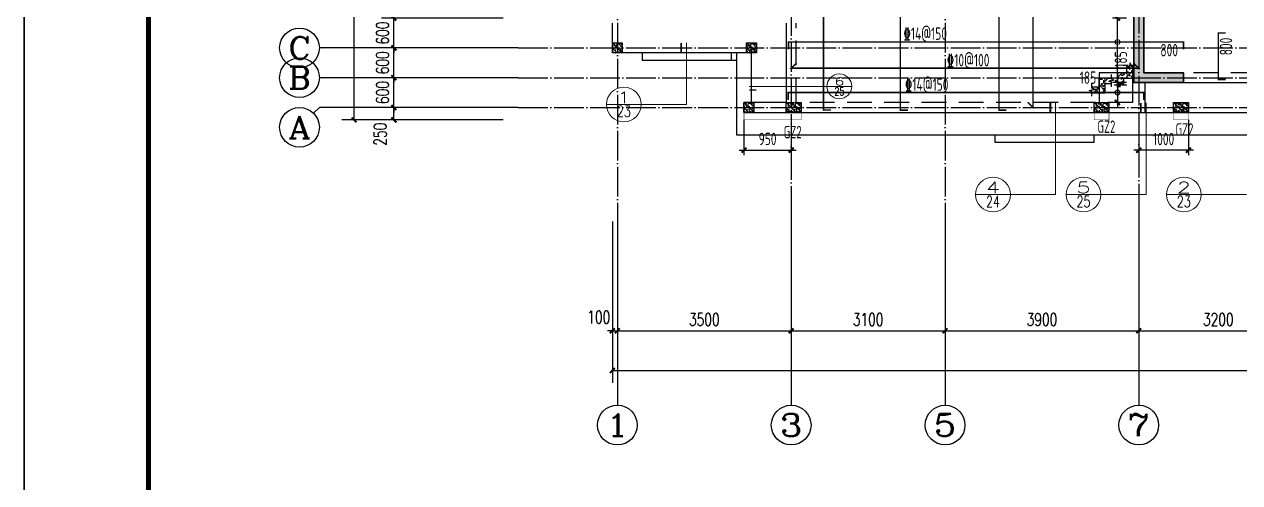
# Model space of a CAD drawing. Extents: x 393367 to 3005760, y 4998 to 826018.
# Drawn here: x 2480869 to 2505342, y 413858 to 423095 of the extents above; entities that cross this region are included whole.
import ezdxf
from ezdxf.enums import TextEntityAlignment as Align

# ---------------------------------------------------------------- set-up
doc = ezdxf.new("R2010")
doc.units = 0
doc.header["$LTSCALE"] = 1000
doc.linetypes.add('DASHED', pattern=[0.75, 0.5, -0.25])
doc.linetypes.add('DOTE', pattern=[2.42, 2, -0.2, 0.02, -0.2])
doc.layers.get('0').update_dxf_attribs({"linetype": 'CONTINUOUS'})
doc.layers.get('Defpoints').update_dxf_attribs({"linetype": 'CONTINUOUS'})
for name, color, linetype in [('-TK', 7, 'CONTINUOUS'), ('AXIS', 3, 'CONTINUOUS'), ('AXIS_TEXT', 7, 'CONTINUOUS'), ('COLU', 7, 'CONTINUOUS'), ('DIM', 3, 'CONTINUOUS'), ('DOTE', 8, 'DOTE'), ('PUB_TEXT', 7, 'CONTINUOUS'), ('ROOF', 183, 'CONTINUOUS'), ('S-板正筋', 2, 'CONTINUOUS'), ('S-板正筋文字', 3, 'CONTINUOUS'), ('S-板负筋', 13, 'CONTINUOUS'), ('S-板负筋文字', 4, 'CONTINUOUS'), ('S-板负筋标注', 7, 'CONTINUOUS'), ('S-构造柱', 212, 'CONTINUOUS'), ('S-构造柱编号', 130, 'CONTINUOUS'), ('S-梁', 4, 'DASHED'), ('S-梁实线', 4, 'CONTINUOUS'), ('S-砼墙', 150, 'CONTINUOUS'), ('S-砼墙填充', 251, 'CONTINUOUS'), ('THIN', 7, 'CONTINUOUS'), ('看线', 251, 'CONTINUOUS')]:
    doc.layers.add(name, color=color, linetype=linetype)
doc.layers.add('DIM_IDEN', color=3, linetype='CONTINUOUS', lineweight=15)
doc.layers.add('REIN', color=1, linetype='CONTINUOUS', lineweight=18)
doc.layers.add('yichutu', color=7, linetype='CONTINUOUS', true_color=0xffffff, plot=False)
doc.styles.add('_TCH_AXIS', font='COMPLEX', dxfattribs={"bigfont": 'GBCBIG'})
doc.styles.add('_TCH_DIM_T3', font='SIMPLEX', dxfattribs={"width": 0.705882, "bigfont": 'GBCBIG'})
doc.styles.add('_TCH_LABEL', font='COMPLEX', dxfattribs={"bigfont": 'GBCBIG'})
doc.styles.add('COMPLEX', font='COMPLEX')
doc.styles.add('TSSD_Rein', font='Tssdeng.shx', dxfattribs={"width": 0.7, "bigfont": 'hztxt.shx'})
doc.dimstyles.new('_TCH_ARCH&&100', dxfattribs={"dimtxt": 255, "dimasz": 100, "dimexe": 250, "dimexo": 300, "dimgap": 100, "dimtad": 1, "dimdec": 0, "dimzin": 0, "dimdsep": 46, "dimtxsty": '_TCH_DIM_T3', "dimblk": 'ARCHTICK', "dimcen": 0.09, "dimclrt": 7, "dimazin": 2, "dimtfac": 1, "dimtdec": 0, "dimtix": 1, "dimtmove": 2, "dimatfit": 3, "dimldrblk": 'ARCHTICK', "dimfxl": 1, "dimtolj": 1, "dimtzin": 0, "dimarcsym": 0})
doc.dimstyles.new('TSSD_100_100$0', dxfattribs={"dimtxt": 250, "dimasz": 100, "dimexe": 100, "dimexo": 250, "dimgap": 100, "dimtad": 1, "dimdec": 0, "dimzin": 0, "dimdsep": 46, "dimtxsty": 'TSSD_Rein', "dimblk": 'ARCHTICK', "dimcen": 0, "dimdle": 100, "dimclrt": 7, "dimadec": 0, "dimazin": 0, "dimtfac": 1, "dimtdec": 0, "dimtix": 1, "dimtmove": 2, "dimatfit": 3, "dimldrblk": '_tsdbk', "dimfxl": 1, "dimtolj": 1, "dimtzin": 0, "dimarcsym": 0})

# ---------------------------------------------------------------- blocks, each defined once
blk = doc.blocks.new('_ArchTick')
at = {"color": 0, "linetype": 'ByBlock', "const_width": 0.4}
blk.add_lwpolyline([(-0.5, -0.5), (0.5, 0.5)], dxfattribs=at)
blk = doc.blocks.new('*D3225')
at = {"layer": 'AXIS', "color": 0, "lineweight": -2}
for p, q in [((4500, 6800), (2050, 6800)), ((2300, 6550), (2300, 6800)), ((4500, 6550), (2050, 6550))]:
    blk.add_line(p, q, dxfattribs=at)
at = {"layer": 'Defpoints', "color": 0}
for p in [(2300, 6800), (4800, 6800), (4800, 6550)]:
    blk.add_point(p, dxfattribs=at)
at = {"layer": 'AXIS', "color": 0, "lineweight": -2, "xscale": 100, "yscale": 100, "zscale": 100}
for p, rotation in [((2300, 6800), 90), ((2300, 6550), 270)]:
    blk.add_blockref('_ArchTick', p, dxfattribs=dict(at, rotation=rotation))
at = {"layer": 'AXIS', "color": 7, "insert": (2025, 6261), "char_height": 255, "attachment_point": 5, "rotation": 90, "style": '_TCH_DIM_T3'}
blk.add_mtext('\\A1;250', dxfattribs=at)
blk = doc.blocks.new('*D3226')
at = {"layer": 'AXIS', "color": 0, "lineweight": -2}
for p, q in [((4500, 7400), (2050, 7400)), ((2300, 7400), (2300, 7500)), ((2300, 6800), (2300, 7400)), ((4500, 6800), (2050, 6800)), ((2300, 6800), (2300, 6700))]:
    blk.add_line(p, q, dxfattribs=at)
at = {"layer": 'Defpoints', "color": 0}
for p in [(2300, 7400), (4800, 7400), (4800, 6800)]:
    blk.add_point(p, dxfattribs=at)
at = {"layer": 'AXIS', "color": 0, "lineweight": -2, "xscale": 100, "yscale": 100, "zscale": 100}
for p, rotation in [((2300, 7400), 270), ((2300, 6800), 90)]:
    blk.add_blockref('_ArchTick', p, dxfattribs=dict(at, rotation=rotation))
at = {"layer": 'AXIS', "color": 7, "insert": (2073, 7100), "char_height": 255, "attachment_point": 5, "rotation": 90, "style": '_TCH_DIM_T3'}
blk.add_mtext('\\A1;600', dxfattribs=at)
blk = doc.blocks.new('*D3227')
at = {"layer": 'AXIS', "color": 0, "lineweight": -2}
for p, q in [((2300, 8000), (2300, 8100)), ((4500, 8000), (2050, 8000)), ((2300, 7400), (2300, 8000)), ((4500, 7400), (2050, 7400)), ((2300, 7400), (2300, 7300))]:
    blk.add_line(p, q, dxfattribs=at)
at = {"layer": 'Defpoints', "color": 0}
for p in [(2300, 8000), (4800, 8000), (4800, 7400)]:
    blk.add_point(p, dxfattribs=at)
at = {"layer": 'AXIS', "color": 0, "lineweight": -2, "xscale": 100, "yscale": 100, "zscale": 100}
for p, rotation in [((2300, 8000), 270), ((2300, 7400), 90)]:
    blk.add_blockref('_ArchTick', p, dxfattribs=dict(at, rotation=rotation))
at = {"layer": 'AXIS', "color": 7, "insert": (2073, 7700), "char_height": 255, "attachment_point": 5, "rotation": 90, "style": '_TCH_DIM_T3'}
blk.add_mtext('\\A1;600', dxfattribs=at)
blk = doc.blocks.new('*D3228')
at = {"layer": 'AXIS', "color": 0, "lineweight": -2}
for p, q in [((4500, 8600), (2050, 8600)), ((2300, 8600), (2300, 8700)), ((2300, 8000), (2300, 8600)), ((4500, 8000), (2050, 8000)), ((2300, 8000), (2300, 7900))]:
    blk.add_line(p, q, dxfattribs=at)
at = {"layer": 'Defpoints', "color": 0}
for p in [(2300, 8600), (4800, 8600), (4800, 8000)]:
    blk.add_point(p, dxfattribs=at)
at = {"layer": 'AXIS', "color": 0, "lineweight": -2, "xscale": 100, "yscale": 100, "zscale": 100}
for p, rotation in [((2300, 8600), 270), ((2300, 8000), 90)]:
    blk.add_blockref('_ArchTick', p, dxfattribs=dict(at, rotation=rotation))
at = {"layer": 'AXIS', "color": 7, "insert": (2073, 8300), "char_height": 255, "attachment_point": 5, "rotation": 90, "style": '_TCH_DIM_T3'}
blk.add_mtext('\\A1;600', dxfattribs=at)
blk = doc.blocks.new('*D3237')
at = {"layer": 'AXIS', "color": 0, "lineweight": -2}
for p, q in [((4500, 18950), (1250, 18950)), ((1500, 6550), (1500, 18950)), ((4500, 6550), (1250, 6550))]:
    blk.add_line(p, q, dxfattribs=at)
at = {"layer": 'Defpoints', "color": 0}
for p in [(1500, 18950), (4800, 18950), (4800, 6550)]:
    blk.add_point(p, dxfattribs=at)
at = {"layer": 'AXIS', "color": 0, "lineweight": -2, "xscale": 100, "yscale": 100, "zscale": 100}
for p, rotation in [((1500, 18950), 90), ((1500, 6550), 270)]:
    blk.add_blockref('_ArchTick', p, dxfattribs=dict(at, rotation=rotation))
at = {"layer": 'AXIS', "color": 7, "insert": (1273, 12750), "char_height": 255, "attachment_point": 5, "rotation": 90, "style": '_TCH_DIM_T3'}
blk.add_mtext('\\A1;12400', dxfattribs=at)
blk = doc.blocks.new('*D3238')
at = {"layer": 'AXIS', "color": 0, "lineweight": -2}
for p, q in [((6700, 4500), (6700, 2050)), ((6800, 4500), (6800, 2050)), ((6700, 2300), (6600, 2300)), ((6700, 2300), (6800, 2300)), ((6800, 2300), (6900, 2300))]:
    blk.add_line(p, q, dxfattribs=at)
at = {"layer": 'Defpoints', "color": 0}
for p in [(6700, 4800), (6800, 4800), (6800, 2300)]:
    blk.add_point(p, dxfattribs=at)
at = {"layer": 'AXIS', "color": 0, "lineweight": -2, "xscale": 100, "yscale": 100, "zscale": 100}
blk.add_blockref('_ArchTick', (6700, 2300), dxfattribs=at)
at = {"layer": 'AXIS', "color": 0, "lineweight": -2, "xscale": 100, "yscale": 100, "zscale": 100, "rotation": 180}
blk.add_blockref('_ArchTick', (6800, 2300), dxfattribs=at)
at = {"layer": 'AXIS', "color": 7, "insert": (6425, 2575), "char_height": 255, "attachment_point": 5, "style": '_TCH_DIM_T3'}
blk.add_mtext('\\A1;100', dxfattribs=at)
blk = doc.blocks.new('*D3239')
at = {"layer": 'AXIS', "color": 0, "lineweight": -2}
for p, q in [((6800, 4500), (6800, 2050)), ((10300, 4500), (10300, 2050)), ((6800, 2300), (10300, 2300))]:
    blk.add_line(p, q, dxfattribs=at)
at = {"layer": 'Defpoints', "color": 0}
for p in [(6800, 4800), (10300, 4800), (10300, 2300)]:
    blk.add_point(p, dxfattribs=at)
at = {"layer": 'AXIS', "color": 0, "lineweight": -2, "xscale": 100, "yscale": 100, "zscale": 100, "rotation": 180}
blk.add_blockref('_ArchTick', (6800, 2300), dxfattribs=at)
at = {"layer": 'AXIS', "color": 0, "lineweight": -2, "xscale": 100, "yscale": 100, "zscale": 100}
blk.add_blockref('_ArchTick', (10300, 2300), dxfattribs=at)
at = {"layer": 'AXIS', "color": 7, "insert": (8550, 2527), "char_height": 255, "attachment_point": 5, "style": '_TCH_DIM_T3'}
blk.add_mtext('\\A1;3500', dxfattribs=at)
blk = doc.blocks.new('*D3240')
at = {"layer": 'AXIS', "color": 0, "lineweight": -2}
for p, q in [((10300, 4500), (10300, 2050)), ((13400, 4500), (13400, 2050)), ((10300, 2300), (13400, 2300))]:
    blk.add_line(p, q, dxfattribs=at)
at = {"layer": 'Defpoints', "color": 0}
for p in [(10300, 4800), (13400, 4800), (13400, 2300)]:
    blk.add_point(p, dxfattribs=at)
at = {"layer": 'AXIS', "color": 0, "lineweight": -2, "xscale": 100, "yscale": 100, "zscale": 100, "rotation": 180}
blk.add_blockref('_ArchTick', (10300, 2300), dxfattribs=at)
at = {"layer": 'AXIS', "color": 0, "lineweight": -2, "xscale": 100, "yscale": 100, "zscale": 100}
blk.add_blockref('_ArchTick', (13400, 2300), dxfattribs=at)
at = {"layer": 'AXIS', "color": 7, "insert": (11850, 2527), "char_height": 255, "attachment_point": 5, "style": '_TCH_DIM_T3'}
blk.add_mtext('\\A1;3100', dxfattribs=at)
blk = doc.blocks.new('*D3241')
at = {"layer": 'AXIS', "color": 0, "lineweight": -2}
for p, q in [((13400, 4500), (13400, 2050)), ((17300, 4500), (17300, 2050)), ((13400, 2300), (17300, 2300))]:
    blk.add_line(p, q, dxfattribs=at)
at = {"layer": 'Defpoints', "color": 0}
for p in [(13400, 4800), (17300, 4800), (17300, 2300)]:
    blk.add_point(p, dxfattribs=at)
at = {"layer": 'AXIS', "color": 0, "lineweight": -2, "xscale": 100, "yscale": 100, "zscale": 100, "rotation": 180}
blk.add_blockref('_ArchTick', (13400, 2300), dxfattribs=at)
at = {"layer": 'AXIS', "color": 0, "lineweight": -2, "xscale": 100, "yscale": 100, "zscale": 100}
blk.add_blockref('_ArchTick', (17300, 2300), dxfattribs=at)
at = {"layer": 'AXIS', "color": 7, "insert": (15350, 2527), "char_height": 255, "attachment_point": 5, "style": '_TCH_DIM_T3'}
blk.add_mtext('\\A1;3900', dxfattribs=at)
blk = doc.blocks.new('*D3242')
at = {"layer": 'AXIS', "color": 0, "lineweight": -2}
for p, q in [((17300, 4500), (17300, 2050)), ((20500, 4500), (20500, 2050)), ((17300, 2300), (20500, 2300))]:
    blk.add_line(p, q, dxfattribs=at)
at = {"layer": 'Defpoints', "color": 0}
for p in [(17300, 4800), (20500, 4800), (20500, 2300)]:
    blk.add_point(p, dxfattribs=at)
at = {"layer": 'AXIS', "color": 0, "lineweight": -2, "xscale": 100, "yscale": 100, "zscale": 100, "rotation": 180}
blk.add_blockref('_ArchTick', (17300, 2300), dxfattribs=at)
at = {"layer": 'AXIS', "color": 0, "lineweight": -2, "xscale": 100, "yscale": 100, "zscale": 100}
blk.add_blockref('_ArchTick', (20500, 2300), dxfattribs=at)
at = {"layer": 'AXIS', "color": 7, "insert": (18900, 2527), "char_height": 255, "attachment_point": 5, "style": '_TCH_DIM_T3'}
blk.add_mtext('\\A1;3200', dxfattribs=at)
blk = doc.blocks.new('*D3247')
at = {"layer": 'AXIS', "color": 0, "lineweight": -2}
for p, q in [((6700, 4500), (6700, 1250)), ((61700, 4500), (61700, 1250)), ((6700, 1500), (61700, 1500))]:
    blk.add_line(p, q, dxfattribs=at)
at = {"layer": 'Defpoints', "color": 0}
for p in [(6700, 4800), (61700, 4800), (61700, 1500)]:
    blk.add_point(p, dxfattribs=at)
at = {"layer": 'AXIS', "color": 0, "lineweight": -2, "xscale": 100, "yscale": 100, "zscale": 100, "rotation": 180}
blk.add_blockref('_ArchTick', (6700, 1500), dxfattribs=at)
at = {"layer": 'AXIS', "color": 0, "lineweight": -2, "xscale": 100, "yscale": 100, "zscale": 100}
blk.add_blockref('_ArchTick', (61700, 1500), dxfattribs=at)
at = {"layer": 'AXIS', "color": 7, "insert": (34200, 1727), "char_height": 255, "attachment_point": 5, "style": '_TCH_DIM_T3'}
blk.add_mtext('\\A1;55000', dxfattribs=at)
blk = doc.blocks.new('_axiso')
blk.add_circle((0, 0), 0.5)
at = {"layer": 'AXIS_TEXT', "style": 'COMPLEX', "width": 1.041667}
blk.add_attdef('A', text='', height=0.56, dxfattribs=at).set_placement((-0.25, -0.28), (0.25, -0.28), align=Align.FIT)
blk = doc.blocks.new('*D727')
at = {"layer": 'Defpoints', "color": 0, "transparency": 16777216}
for p in [(2502881, 423219), (2503311, 423219), (2503311, 421919)]:
    blk.add_point(p, dxfattribs=at)
at = {"layer": 'DIM', "color": 0, "lineweight": -2, "transparency": 16777216}
for p, q in [((2503061, 423219), (2502781, 423219)), ((2502881, 421819), (2502881, 423319)), ((2503061, 421919), (2502781, 421919))]:
    blk.add_line(p, q, dxfattribs=at)
at = {"layer": 'DIM', "color": 0, "lineweight": -2, "transparency": 16777216, "xscale": 100, "yscale": 100, "zscale": 100}
for p, rotation in [((2502881, 423219), 90), ((2502881, 421919), 270)]:
    blk.add_blockref('_ArchTick', p, dxfattribs=dict(at, rotation=rotation))
blk = doc.blocks.new('_tsdbk')
blk.add_line((-1, 0), (0, 0))
at = {"const_width": 0.5}
blk.add_lwpolyline([(-0.7, -0.7), (0.7, 0.7)], dxfattribs=at)
blk = doc.blocks.new('*D728')
at = {"layer": 'Defpoints', "color": 0, "transparency": 16777216}
for p in [(2503186, 421919), (2502881, 421519), (2503186, 421519)]:
    blk.add_point(p, dxfattribs=at)
at = {"layer": 'DIM', "color": 0, "lineweight": -2, "transparency": 16777216}
for p, q in [((2502936, 421919), (2502781, 421919)), ((2502881, 422019), (2502881, 421419)), ((2502936, 421519), (2502781, 421519))]:
    blk.add_line(p, q, dxfattribs=at)
at = {"layer": 'DIM', "color": 0, "lineweight": -2, "transparency": 16777216, "xscale": 100, "yscale": 100, "zscale": 100}
for p, rotation in [((2502881, 421919), 90), ((2502881, 421519), 270)]:
    blk.add_blockref('_ArchTick', p, dxfattribs=dict(at, rotation=rotation))
blk = doc.blocks.new('A$C3AD31606')
at = {"layer": 'S-构造柱'}
h = blk.add_hatch(dxfattribs=at)
h.set_pattern_fill('ARMORED', color=256, scale=15, angle=-90, style=0)
h.set_pattern_definition([(320, (-154189.41, 3280163.765), (-9.4128202, -107.5890274), [11.25, -123.75]), (265, (-154189.41, 3280163.77), (112.82882, 20.8127), [9, -99]), (10.4514, (-154190.19, 3280154.8), (103.4159313, -86.7764073), [9.5610285, -105.1713168]), (316.1842, (-154159.41, 3280163.77), (-24.827852, -160.0861573), [16.875, -185.625]), (6.6356, (-154161.48, 3280150.42), (146.117681, -140.199406), [14.341543, -157.75695]), (261.1842, (-154159.41, 3280163.77), (146.11779, -140.199292), [13.5, -148.5]), (291, (-154166.91, 3280148.765), (-60.3928336, -89.5360578), [11.25, -123.75]), (236, (-154166.91, 3280148.77), (108.7725068, -36.4972998), [9, -99]), (341.4514, (-154171.94, 3280141.3), (48.3795745, -126.0333943), [9.5610285, -105.1713168]), (307.5, (-154189.41, 3280163.765), (49.93407807, -1.8239783), [0, -97.8, 0, -100.5, 0, -99.375]), (277.5, (-154189.41, 3280163.765), (59.1617568, -39.4604306), [0, -57.3, 0, -95.55, 0, -37.875]), (237.5, (-154189.41, 3280197.215), (-3.38323076, -80.07336543), [0, -37.5, 0, -117, 0, -155.25]), (227.5, (-154189.41, 3280212.215), (15.0157473, -87.4779254), [0, -48.75, 0, -77.7, 0, -110.25]), (315, (-154189.41, 3280163.765), (53.0330086, 53.0330086), [])])
h.paths.add_polyline_path([(200, 1690), (200, 1490), (0, 1490), (0, 1690)])
h = blk.add_hatch(dxfattribs=at)
h.set_pattern_fill('ARMORED', color=256, scale=15, angle=-90, style=0)
h.set_pattern_definition([(320, (-151489.41, 3280163.765), (-9.4128202, -107.5890274), [11.25, -123.75]), (265, (-151489.41, 3280163.77), (112.82882, 20.8127), [9, -99]), (10.4514, (-151490.19, 3280154.8), (103.4159313, -86.7764073), [9.5610285, -105.1713168]), (316.1842, (-151459.41, 3280163.77), (-24.827852, -160.0861573), [16.875, -185.625]), (6.6356, (-151461.48, 3280150.42), (146.117681, -140.199406), [14.341543, -157.75695]), (261.1842, (-151459.41, 3280163.77), (146.11779, -140.199292), [13.5, -148.5]), (291, (-151466.91, 3280148.765), (-60.3928336, -89.5360578), [11.25, -123.75]), (236, (-151466.91, 3280148.77), (108.7725068, -36.4972998), [9, -99]), (341.4514, (-151471.94, 3280141.3), (48.3795745, -126.0333943), [9.5610285, -105.1713168]), (307.5, (-151489.41, 3280163.765), (49.93407807, -1.8239783), [0, -97.8, 0, -100.5, 0, -99.375]), (277.5, (-151489.41, 3280163.765), (59.1617568, -39.4604306), [0, -57.3, 0, -95.55, 0, -37.875]), (237.5, (-151489.41, 3280197.215), (-3.38323076, -80.07336543), [0, -37.5, 0, -117, 0, -155.25]), (227.5, (-151489.41, 3280212.215), (15.0157473, -87.4779254), [0, -48.75, 0, -77.7, 0, -110.25]), (315, (-151489.41, 3280163.765), (53.0330086, 53.0330086), [])])
h.paths.add_polyline_path([(2900, 1690), (2900, 1490), (2700, 1490), (2700, 1690)])
h = blk.add_hatch(dxfattribs=at)
h.set_pattern_fill('ARMORED', color=256, scale=15, angle=-90, style=0)
h.set_pattern_definition([(320, (-151539.41, 3278963.765), (-9.4128202, -107.5890274), [11.25, -123.75]), (265, (-151539.41, 3278963.77), (112.82882, 20.8127), [9, -99]), (10.4514, (-151540.19, 3278954.8), (103.4159313, -86.7764073), [9.5610285, -105.1713168]), (316.1842, (-151509.41, 3278963.77), (-24.827852, -160.0861573), [16.875, -185.625]), (6.6356, (-151511.48, 3278950.42), (146.117681, -140.199406), [14.341543, -157.75695]), (261.1842, (-151509.4, 3278963.77), (146.11779, -140.199292), [13.5, -148.5]), (291, (-151516.91, 3278948.765), (-60.3928336, -89.5360578), [11.25, -123.75]), (236, (-151516.91, 3278948.77), (108.7725068, -36.4972998), [9, -99]), (341.4514, (-151521.94, 3278941.3), (48.3795745, -126.0333943), [9.5610285, -105.1713168]), (307.5, (-151539.408, 3278963.765), (49.93407807, -1.8239783), [0, -97.8, 0, -100.5, 0, -99.375]), (277.5, (-151539.41, 3278963.765), (59.1617568, -39.4604306), [0, -57.3, 0, -95.55, 0, -37.875]), (237.5, (-151539.408, 3278997.215), (-3.38323076, -80.07336543), [0, -37.5, 0, -117, 0, -155.25]), (227.5, (-151539.41, 3279012.215), (15.0157473, -87.4779254), [0, -48.75, 0, -77.7, 0, -110.25]), (315, (-151539.41, 3278963.765), (53.0330086, 53.0330086), [])])
h.paths.add_polyline_path([(2850, 490), (2850, 290), (2650, 290), (2650, 490)])
h = blk.add_hatch(dxfattribs=at)
h.set_pattern_fill('ARMORED', color=256, scale=15, angle=-90, style=0)
h.set_pattern_definition([(320, (-150589.41, 3278963.76), (-9.4128202, -107.5890274), [11.25, -123.75]), (265, (-150589.41, 3278963.76), (112.82882, 20.8127), [9, -99]), (10.4514, (-150590.19, 3278954.8), (103.4159313, -86.7764073), [9.5610285, -105.1713168]), (316.1842, (-150559.41, 3278963.76), (-24.827852, -160.0861573), [16.875, -185.625]), (6.6356, (-150561.48, 3278950.42), (146.117681, -140.199406), [14.341543, -157.75695]), (261.1842, (-150559.41, 3278963.76), (146.11779, -140.199292), [13.5, -148.5]), (291, (-150566.91, 3278948.76), (-60.3928336, -89.5360578), [11.25, -123.75]), (236, (-150566.91, 3278948.76), (108.7725068, -36.4972998), [9, -99]), (341.4514, (-150571.94, 3278941.3), (48.3795745, -126.0333943), [9.5610285, -105.1713168]), (307.5, (-150589.41, 3278963.76), (49.93407807, -1.8239783), [0, -97.8, 0, -100.5, 0, -99.375]), (277.5, (-150589.41, 3278963.76), (59.1617568, -39.4604306), [0, -57.3, 0, -95.55, 0, -37.875]), (237.5, (-150589.41, 3278997.21), (-3.38323076, -80.07336543), [0, -37.5, 0, -117, 0, -155.25]), (227.5, (-150589.41, 3279012.21), (15.0157473, -87.4779254), [0, -48.75, 0, -77.7, 0, -110.25]), (315, (-150589.41, 3278963.76), (53.0330086, 53.0330086), [])])
h.paths.add_polyline_path([(3800, 490), (3800, 290), (3500, 290), (3500, 490)])
h = blk.add_hatch(dxfattribs=at)
h.set_pattern_fill('ARMORED', color=256, scale=15, angle=-90, style=0)
h.set_pattern_definition([(320, (-144389.41, 3278963.76), (-9.4128202, -107.5890274), [11.25, -123.75]), (265, (-144389.41, 3278963.76), (112.82882, 20.8127), [9, -99]), (10.4514, (-144390.19, 3278954.8), (103.4159313, -86.7764073), [9.5610285, -105.1713168]), (316.1842, (-144359.41, 3278963.76), (-24.827852, -160.0861573), [16.875, -185.625]), (6.6356, (-144361.48, 3278950.42), (146.117681, -140.199406), [14.341543, -157.75695]), (261.1842, (-144359.41, 3278963.76), (146.11779, -140.199292), [13.5, -148.5]), (291, (-144366.91, 3278948.76), (-60.3928336, -89.5360578), [11.25, -123.75]), (236, (-144366.91, 3278948.76), (108.7725068, -36.4972998), [9, -99]), (341.4514, (-144371.94, 3278941.3), (48.3795745, -126.0333943), [9.5610285, -105.1713168]), (307.5, (-144389.41, 3278963.76), (49.93407807, -1.8239783), [0, -97.8, 0, -100.5, 0, -99.375]), (277.5, (-144389.41, 3278963.76), (59.1617568, -39.4604306), [0, -57.3, 0, -95.55, 0, -37.875]), (237.5, (-144389.41, 3278997.21), (-3.38323076, -80.07336543), [0, -37.5, 0, -117, 0, -155.25]), (227.5, (-144389.41, 3279012.21), (15.0157473, -87.4779254), [0, -48.75, 0, -77.7, 0, -110.25]), (315, (-144389.41, 3278963.76), (53.0330086, 53.0330086), [])])
h.paths.add_polyline_path([(10000, 490), (10000, 290), (9700, 290), (9700, 490)])
h = blk.add_hatch(dxfattribs=at)
h.set_pattern_fill('ARMORED', color=256, scale=15, angle=-90, style=0)
h.set_pattern_definition([(320, (-142789.41, 3278963.76), (-9.4128202, -107.5890274), [11.25, -123.75]), (265, (-142789.41, 3278963.76), (112.82882, 20.8127), [9, -99]), (10.4514, (-142790.19, 3278954.8), (103.4159313, -86.7764073), [9.5610285, -105.1713168]), (316.1842, (-142759.41, 3278963.76), (-24.827852, -160.0861573), [16.875, -185.625]), (6.6356, (-142761.48, 3278950.42), (146.117681, -140.199406), [14.341543, -157.75695]), (261.1842, (-142759.41, 3278963.76), (146.11779, -140.199292), [13.5, -148.5]), (291, (-142766.91, 3278948.76), (-60.3928336, -89.5360578), [11.25, -123.75]), (236, (-142766.91, 3278948.76), (108.7725068, -36.4972998), [9, -99]), (341.4514, (-142771.94, 3278941.3), (48.3795745, -126.0333943), [9.5610285, -105.1713168]), (307.5, (-142789.41, 3278963.76), (49.93407807, -1.8239783), [0, -97.8, 0, -100.5, 0, -99.375]), (277.5, (-142789.41, 3278963.76), (59.1617568, -39.4604306), [0, -57.3, 0, -95.55, 0, -37.875]), (237.5, (-142789.41, 3278997.21), (-3.38323076, -80.07336543), [0, -37.5, 0, -117, 0, -155.25]), (227.5, (-142789.41, 3279012.21), (15.0157473, -87.4779254), [0, -48.75, 0, -77.7, 0, -110.25]), (315, (-142789.41, 3278963.76), (53.0330086, 53.0330086), [])])
h.paths.add_polyline_path([(11600, 490), (11600, 290), (11300, 290), (11300, 490)])
for points in [[(200, 1690), (200, 1490), (0, 1490), (0, 1690)], [(2900, 1690), (2900, 1490), (2700, 1490), (2700, 1690)], [(2850, 490), (2850, 290), (2650, 290), (2650, 490)], [(3800, 490), (3800, 290), (3500, 290), (3500, 490)], [(10000, 490), (10000, 290), (9700, 290), (9700, 490)], [(11600, 490), (11600, 290), (11300, 290), (11300, 490)]]:
    blk.add_lwpolyline(points, close=True, dxfattribs=at)
at = {"layer": 'S-构造柱编号', "color": 2, "linetype": 'ByBlock', "style": 'TSSD_Rein', "width": 0.65}
for p in [(3451, -231, 0), (9768, -121, 0), (11340, -178, 0)]:
    blk.add_text('GZ2', height=250, dxfattribs=at).set_placement(p)
blk = doc.blocks.new('A$C23552573')
at = {"layer": 'DIM_IDEN', "color": 150}
for p, q in [((3706, 3405), (3706, 2166)), ((4973, 2530), (5420, 2530)), ((5420, 2530), (6536, 2530)), ((7036, 2530), (6536, 2530)), ((11139, 2205), (11139, 350)), ((2797, 2166), (2097, 2166)), ((3706, 2166), (2797, 2166)), ((12962, 2195), (12962, 350)), ((10230, 350), (9530, 350)), ((11139, 350), (10230, 350)), ((12053, 350), (11353, 350)), ((12962, 350), (12053, 350)), ((14073, 350), (13373, 350)), ((14983, 350), (14073, 350))]:
    blk.add_line(p, q, dxfattribs=at)
for points, const_width in [([(3601, 3405), (3601, 3205)], 35), ([(4973, 2455), (5116, 2455)], 25), ([(11034, 2205), (11034, 2005)], 35), ([(12857, 2195), (12857, 1995)], 35)]:
    blk.add_lwpolyline(points, dxfattribs=dict(at, const_width=const_width))
for centre, radius in [((6786, 2530), 250), ((2447, 2166), 350), ((9880, 350), 350), ((11703, 350), 350), ((13723, 350), 350)]:
    blk.add_circle(centre, radius, dxfattribs=at)
at = {"layer": 'PUB_TEXT', "style": '_TCH_LABEL'}
for s, height, width, p, p2 in [('6', 161, 1.875, (6686, 2550), (6887, 2550)), ('25', 161, 0.772059, (6686, 2349), (6887, 2349)), ('1', 225, 2.916667, (2306, 2194), (2588, 2194)), ('23', 225.4, 0.772059, (2306, 1913), (2588, 1913)), ('4', 225, 1.640625, (9739, 378), (10021, 378)), ('5', 225, 1.875, (11562, 378), (11843, 378)), ('2', 225, 1.875, (13583, 378), (13864, 378)), ('24', 225.4, 0.729167, (9739, 96), (10021, 96)), ('25', 225.4, 0.772059, (11562, 96), (11843, 96)), ('23', 225.4, 0.772059, (13583, 96), (13864, 96))]:
    blk.add_text(s, height=height, dxfattribs=dict(at, width=width)).set_placement(p, p2, align=Align.FIT)
blk = doc.blocks.new('A$C06E66C69')
at = {"color": 30, "const_width": 8}
for points in [[(2550, 600), (2550, 450), (3700, 450), (3700, 600)], [(9600, 600), (9600, 450), (9900, 450), (9900, 600)], [(11200, 600), (11200, 450), (11500, 450), (11500, 600)]]:
    blk.add_lwpolyline(points, dxfattribs=at)
at = {"layer": '看线', "color": 202, "ltscale": 0.5}
for points in [[(500, 1800), (500, 1650), (2400, 1650)], [(500, 1800), (500, 1650), (2300, 1650), (2300, 1800)], [(7600, 150), (7600, 0), (9600, 0), (9600, 150)]]:
    blk.add_lwpolyline(points, dxfattribs=at)
at = {"layer": '看线', "color": 201}
blk.add_lwpolyline([(2400, 1800), (2400, 150), (25000, 150), (25000, 1650), (27400, 1650)], dxfattribs=at)
blk = doc.blocks.new('A$C3E0034D9')
at = {"layer": 'S-砼墙填充'}
blk.add_hatch(color=142, dxfattribs=at).paths.add_polyline_path([(10700, 800), (10700, 2250), (10500, 2250), (10500, 600), (11500, 600), (11500, 800)])
at = {"layer": 'S-梁'}
for p, q in [((3700, 200), (3700, 1800)), ((13700, 800), (11500, 800)), ((10475, 700), (10475, 200)), ((10475, 200), (3700, 200))]:
    blk.add_line(p, q, dxfattribs=at)
at = {"layer": 'S-梁实线'}
for p, q in [((3500, 1800), (3500, 200)), ((10725, 0), (10725, 600)), ((11500, 600), (13800, 600)), ((2650, 200), (2650, 0)), ((3500, 200), (2650, 200)), ((2650, 0), (3600, 0)), ((3600, 0), (10725, 0))]:
    blk.add_line(p, q, dxfattribs=at)
at = {"layer": 'S-砼墙', "color": 150, "lineweight": 35}
blk.add_lwpolyline([(10700, 800), (10700, 2250), (10500, 2250), (10500, 600), (11500, 600), (11500, 800)], close=True, dxfattribs=at)
blk = doc.blocks.new('A1')
blk.add_lwpolyline([(0, 59400), (0, 0), (84100, 0), (84100, 59400)], close=True)
at = {"const_width": 100}
blk.add_lwpolyline([(2500, 58400), (2500, 1000), (83100, 1000), (83100, 58400)], close=True, dxfattribs=at)
blk = doc.blocks.new('A$C27437B8F')
at = {"layer": 'COLU'}
h = blk.add_hatch(dxfattribs=at)
h.set_pattern_fill('ARMORED', color=256, scale=25, style=0)
h.set_pattern_definition([(50, (-2498093.91, -485689.56), (179.315046, -15.688034), [18.75, -206.25]), (355, (-2498093.91, -485689.56), (-34.687833, 188.048033), [15, -165]), (100.4514, (-2498078.97, -485690.86), (144.627345, 172.359886), [15.935047, -175.285528]), (46.1842, (-2498093.91, -485639.56), (266.810262, -41.379754), [28.125, -309.375]), (96.6356, (-2498071.68, -485643), (233.665676, 243.529468), [23.902572, -262.92825]), (351.1842, (-2498093.9, -485639.56), (233.665486, 243.52965), [22.5, -247.5]), (21, (-2498068.91, -485652.06), (149.226763, -100.654723), [18.75, -206.25]), (326, (-2498068.91, -485652.06), (60.828833, 181.287511), [15, -165]), (71.4514, (-2498056.48, -485660.44), (210.055657, 80.632624), [15.935047, -175.285528]), (37.5, (-2498093.913, -485689.555), (3.0399638, 83.2234635), [0, -163, 0, -167.5, 0, -165.625]), (7.5, (-2498093.91, -485689.555), (65.7673844, 98.602928), [0, -95.5, 0, -159.25, 0, -63.125]), (327.5, (-2498149.663, -485689.555), (133.455609, -5.638718), [0, -62.5, 0, -195, 0, -258.75]), (317.5, (-2498174.66, -485689.56), (145.7965423, 25.0262456), [0, -81.25, 0, -129.5, 0, -183.75]), (45, (-2498093.91, -485689.56), (-88.3883476, 88.3883476), [])])
h.paths.add_polyline_path([(318, 67), (318, 252), (446, 252), (446, 281), (393, 298), (499, 327), (446, 343), (446, 372), (198, 372), (198, 187), (53, 187), (53, 158), (106, 142), (0, 113), (53, 96), (53, 67)])
for points in [[(53, 187), (198, 187), (198, 372), (446, 372)], [(53, 67), (318, 67), (318, 252), (446, 252)]]:
    blk.add_lwpolyline(points, dxfattribs=at)
at = {"layer": 'THIN'}
for points in [[(53, 0), (53, 96), (0, 113), (106, 142), (53, 158), (53, 254)], [(446, 185), (446, 281), (393, 298), (499, 327), (446, 343), (446, 439)]]:
    blk.add_lwpolyline(points, dxfattribs=at)
blk = doc.blocks.new('*D3021')
at = {"layer": 'Defpoints', "color": 0}
for p in [(2495361, 421419), (2496311, 421419), (2496311, 420559)]:
    blk.add_point(p, dxfattribs=at)
at = {"layer": 'DIM', "color": 0, "lineweight": -2}
for p, q in [((2495361, 421169), (2495361, 420459)), ((2496311, 421169), (2496311, 420459)), ((2495261, 420559), (2496411, 420559))]:
    blk.add_line(p, q, dxfattribs=at)
at = {"layer": 'DIM', "color": 0, "lineweight": -2, "xscale": 100, "yscale": 100, "zscale": 100, "rotation": 180}
blk.add_blockref('_ArchTick', (2495361, 420559), dxfattribs=at)
at = {"layer": 'DIM', "color": 0, "lineweight": -2, "xscale": 100, "yscale": 100, "zscale": 100}
blk.add_blockref('_ArchTick', (2496311, 420559), dxfattribs=at)
at = {"layer": 'DIM', "color": 7, "insert": (2495836, 420784), "char_height": 250, "attachment_point": 5, "style": 'TSSD_Rein'}
blk.add_mtext('\\A1;950', dxfattribs=at)
blk = doc.blocks.new('*D3022')
at = {"layer": 'Defpoints', "color": 0}
for p in [(2503311, 421419), (2504311, 421419), (2503311, 420557)]:
    blk.add_point(p, dxfattribs=at)
at = {"layer": 'DIM', "color": 0, "lineweight": -2}
for p, q in [((2503311, 421169), (2503311, 420457)), ((2504311, 421169), (2504311, 420457)), ((2504411, 420557), (2503211, 420557))]:
    blk.add_line(p, q, dxfattribs=at)
at = {"layer": 'DIM', "color": 0, "lineweight": -2, "xscale": 100, "yscale": 100, "zscale": 100, "rotation": 180}
blk.add_blockref('_ArchTick', (2503311, 420557), dxfattribs=at)
at = {"layer": 'DIM', "color": 0, "lineweight": -2, "xscale": 100, "yscale": 100, "zscale": 100}
blk.add_blockref('_ArchTick', (2504311, 420557), dxfattribs=at)
at = {"layer": 'DIM', "color": 7, "insert": (2503811, 420782), "char_height": 250, "attachment_point": 5, "style": 'TSSD_Rein'}
blk.add_mtext('\\A1;1000', dxfattribs=at)
blk = doc.blocks.new('yct-841-594-84100-59400-100-1000')
at = {"layer": 'yichutu', "color": 7, "true_color": 0xffffff}
blk.add_lwpolyline([(0, 0), (0, 59400), (84100, 59400), (84100, 0)], close=True, dxfattribs=at)
blk = doc.blocks.new('A$C427E36F2')
at = {"layer": 'AXIS'}
for p, q in [((4800, 8000), (800, 8000)), ((4800, 7400), (800, 7400)), ((682.8, 6682.8), (800, 6800)), ((4800, 6800), (800, 6800)), ((6800, 4800), (6800, 800)), ((10300, 4800), (10300, 800)), ((13400, 4800), (13400, 800)), ((17300, 4800), (17300, 800))]:
    blk.add_line(p, q, dxfattribs=at)
at = {"layer": 'DOTE', "linetype": 'DOTE', "ltscale": 0.3}
for p, q in [((6800, 20850), (6800, 4800)), ((13400, 20850), (13400, 4800)), ((17300, 14700), (17300, 4800)), ((10300, 13200), (10300, 4800)), ((4800, 8000), (63600, 8000)), ((4800, 7400), (63600, 7400)), ((4800, 6800), (63600, 6800))]:
    blk.add_line(p, q, dxfattribs=at)
at = {"layer": 'AXIS'}
ref = blk.add_blockref('_axiso', (400, 8000), dxfattribs=dict(at, xscale=800, yscale=800, zscale=800))
ref.add_attrib('A', 'C', dxfattribs={"layer": 'AXIS_TEXT', "height": 452.5, "style": '_TCH_AXIS', "width": 1.4}).set_placement((173.7, 7773.7), (626.3, 7773.7), align=Align.FIT)
ref = blk.add_blockref('_axiso', (400, 7400), dxfattribs=dict(at, xscale=800, yscale=800, zscale=800))
ref.add_attrib('A', 'B', dxfattribs={"layer": 'AXIS_TEXT', "height": 452.5, "style": '_TCH_AXIS', "width": 1.235294}).set_placement((173.7, 7173.7), (626.3, 7173.7), align=Align.FIT)
ref = blk.add_blockref('_axiso', (400, 6400), dxfattribs=dict(at, xscale=800, yscale=800, zscale=800))
ref.add_attrib('A', 'A', dxfattribs={"layer": 'AXIS_TEXT', "height": 452.5, "style": '_TCH_AXIS', "width": 1.166667}).set_placement((173.7, 6173.7), (626.3, 6173.7), align=Align.FIT)
ref = blk.add_blockref('_axiso', (6800, 400), dxfattribs=dict(at, xscale=800, yscale=800, zscale=800))
ref.add_attrib('A', '1', dxfattribs={"layer": 'AXIS_TEXT', "height": 452.5, "style": '_TCH_AXIS', "width": 2.333333}).set_placement((6573.7, 173.7), (7026.3, 173.7), align=Align.FIT)
ref = blk.add_blockref('_axiso', (10300, 400), dxfattribs=dict(at, xscale=800, yscale=800, zscale=800))
ref.add_attrib('A', '3', dxfattribs={"layer": 'AXIS_TEXT', "height": 452.5, "style": '_TCH_AXIS', "width": 1.5}).set_placement((10073.7, 173.7), (10526.3, 173.7), align=Align.FIT)
ref = blk.add_blockref('_axiso', (13400, 400), dxfattribs=dict(at, xscale=800, yscale=800, zscale=800))
ref.add_attrib('A', '5', dxfattribs={"layer": 'AXIS_TEXT', "height": 452.5, "style": '_TCH_AXIS', "width": 1.5}).set_placement((13173.7, 173.7), (13626.3, 173.7), align=Align.FIT)
ref = blk.add_blockref('_axiso', (17300, 400), dxfattribs=dict(at, xscale=800, yscale=800, zscale=800))
ref.add_attrib('A', '7', dxfattribs={"layer": 'AXIS_TEXT', "height": 452.5, "style": '_TCH_AXIS', "width": 1.5}).set_placement((17073.7, 173.7), (17526.3, 173.7), align=Align.FIT)
for p1, p2, distance, picture, middle in [((4800, 6550), (4800, 18950), 3300, '*D3237', (1272.5, 12750)), ((4800, 8000), (4800, 8600), 2500, '*D3228', (2072.5, 8300)), ((4800, 7400), (4800, 8000), 2500, '*D3227', (2072.5, 7700)), ((4800, 6800), (4800, 7400), 2500, '*D3226', (2072.5, 7100)), ((6700, 4800), (61700, 4800), -3300, '*D3247', (34200, 1727.5)), ((6800, 4800), (10300, 4800), -2500, '*D3239', (8550, 2527.5)), ((10300, 4800), (13400, 4800), -2500, '*D3240', (11850, 2527.5)), ((13400, 4800), (17300, 4800), -2500, '*D3241', (15350, 2527.5)), ((17300, 4800), (20500, 4800), -2500, '*D3242', (18900, 2527.5))]:
    dim = blk.add_aligned_dim(p1=p1, p2=p2, distance=distance, dimstyle='_TCH_ARCH&&100', dxfattribs=at)
    dim.commit()
    dim.dimension.update_dxf_attribs({"geometry": picture, "text_midpoint": middle})
for base, p1, p2, angle, picture, middle in [((2300, 6800), (4800, 6550), (4800, 6800), 90, '*D3225', (2025, 6261)), ((6800, 2300), (6700, 4800), (6800, 4800), 0, '*D3238', (6425, 2575))]:
    dim = blk.add_linear_dim(base=base, p1=p1, p2=p2, angle=angle, dimstyle='_TCH_ARCH&&100', dxfattribs=at)
    dim.commit()
    dim.dimension.update_dxf_attribs({"geometry": picture, "text_midpoint": middle, "dimtype": 129})

msp = doc.modelspace()

# ---------------------------------------------------------------- linework, layer by layer
at = {"layer": 'PUB_TEXT', "color": 6}
for points in [[(2495510.61754, 421518.66549), (2495510.61754, 422518.66549), (2492710.61754, 422518.66549), (2492710.61904, 423118.6664)], [(2503435.61723, 421318.6613), (2509586.33542, 421318.6613)]]:
    msp.add_lwpolyline(points, dxfattribs=at)
at = {"layer": 'REIN'}
for points in [[(2502830.57324, 422737.64628, 1), (2502930.57324, 422737.64628, 1)], [(2502830.57324, 421718.66571, 1), (2502930.57324, 421718.66571, 1)]]:
    msp.add_lwpolyline(points, format="xyb", close=True, dxfattribs=at)
at = {"layer": 'ROOF'}
msp.add_lwpolyline([(2503210.52335, 422118.66616), (2502510.62003, 422118.66615), (2502510.62003, 421518.66615)], dxfattribs=at)
at = {"layer": 'S-板正筋', "const_width": 30}
for points in [[(2501073.92347, 421524.73128), (2501179.98948, 421418.66526), (2501179.98948, 427818.6468), (2501073.92347, 427712.58078)], [(2496416.68711, 422315.39572), (2496310.62109, 422209.32971), (2503310.61912, 422209.32971), (2503204.5531, 422315.39572)]]:
    msp.add_lwpolyline(points, dxfattribs=at)
at = {"layer": 'S-板负筋', "const_width": 30}
for points in [[(2497110.61859, 421367.9721), (2496960.61859, 421367.97212), (2496960.61895, 428718.6643), (2497110.61895, 428718.66428)], [(2500645.4932, 421363.6438), (2500495.4932, 421363.64382), (2500495.4935, 428618.64664), (2500645.4935, 428618.64662)], [(2498660.66644, 421363.6438), (2498510.66644, 421363.64382), (2498510.66675, 428418.64664), (2498660.66675, 428418.64662)], [(2505060.66755, 421981.97126), (2504910.66755, 421981.97128), (2504910.66778, 422918.66658), (2505060.66778, 422918.66656)], [(2505060.66755, 421981.97126), (2504910.66755, 421981.97128), (2504910.66778, 422918.66615), (2505060.66778, 422918.66613)], [(2496256.0964, 422587.64628), (2496256.0964, 422737.64628), (2504210.61912, 422737.64628), (2504210.61912, 422587.64628)], [(2496250.97708, 421568.66581), (2496250.97708, 421718.66581), (2503412.05217, 421718.66581), (2503412.05217, 421568.66581)]]:
    msp.add_lwpolyline(points, dxfattribs=at)

# ---------------------------------------------------------------- block references
at = {"layer": '-TK'}
msp.add_blockref('A1', (2480869.24175, 389162.12225), dxfattribs=at)
for name, p in [('A$C427E36F2', (2486010.61679, 414618.6659)), ('A$C3AD31606', (2492710.61812, 421028.35412)), ('A$C27437B8F', (2502312.23984, 421646.33223))]:
    msp.add_blockref(name, p)
at = {"xscale": -1, "rotation": 90}
msp.add_blockref('A$C27437B8F', (2503251.48187, 422317.04452), dxfattribs=at)
at = {"layer": 'DIM_IDEN'}
for name, p in [('A$C23552573', (2490494.70898, 419314.04175)), ('A$C06E66C69', (2492810.62556, 420718.65917))]:
    msp.add_blockref(name, p, dxfattribs=at)
at = {"layer": 'S-砼墙'}
msp.add_blockref('A$C3E0034D9', (2492710.61754, 421318.66379), dxfattribs=at)
at = {"layer": 'yichutu'}
msp.add_blockref('yct-841-594-84100-59400-100-1000', (2480869.24175, 389162.12225), dxfattribs=at)

# ---------------------------------------------------------------- texts
at = {"layer": 'S-板正筋文字', "style": 'TSSD_Rein', "width": 0.7}
msp.add_text('%%13210@100', height=250, dxfattribs=at).set_placement((2499444.89917, 422246.14318))
at = {"layer": 'S-板负筋文字', "style": 'TSSD_Rein', "width": 0.7}
for p in [(2498571.51347, 422780.98138), (2498600.85698, 421755.3181)]:
    msp.add_text('%%13214@150', height=250, dxfattribs=at).set_placement(p)
at = {"layer": 'S-板负筋标注', "style": 'TSSD_Rein', "width": 0.7}
for s, p in [('800', (2503922.59969, 422698.43901)), ('185', (2502286.62276, 422143.5914))]:
    msp.add_text(s, height=250, dxfattribs=at).set_placement(p, align=Align.TOP_CENTER)
for s, rotation, p in [('800', 89.999992032, (2504940.9863, 422647.44894)), ('185', 90, (2502825.43509, 422384.37344))]:
    msp.add_text(s, height=250, rotation=rotation, dxfattribs=at).set_placement(p, align=Align.TOP_CENTER)

# ---------------------------------------------------------------- dimensions: what is measured, and where the dimension line sits
at = {"layer": 'DIM'}
for base, p1, p2, picture, middle in [((2502880.57324, 423218.66549), (2503310.61754, 421918.66615), (2503310.61754, 423218.66549), '*D727', (2502880.57324, 422568.66582)), ((2502880.57324, 421518.66526), (2503185.61912, 421918.66615), (2503185.61912, 421518.66526), '*D728', (2502880.57324, 421718.66571))]:
    dim = msp.add_linear_dim(base=base, p1=p1, p2=p2, angle=90, text=' ', dimstyle='TSSD_100_100$0', dxfattribs=at)
    dim.commit()
    dim.dimension.update_dxf_attribs({"geometry": picture, "text_midpoint": middle})
for base, p1, p2, picture, middle in [((2496310.61663, 420559.40235), (2495360.61829, 421418.66549), (2496310.61663, 421418.66549), '*D3021', (2495835.61746, 420784.40235)), ((2503310.61663, 420556.60421), (2504310.61559, 421418.66131), (2503310.61663, 421418.66131), '*D3022', (2503810.61611, 420781.60421))]:
    dim = msp.add_linear_dim(base=base, p1=p1, p2=p2, dimstyle='TSSD_100_100$0', dxfattribs=at)
    dim.commit()
    dim.dimension.update_dxf_attribs({"geometry": picture, "text_midpoint": middle})

doc.saveas('drawing.dxf')
